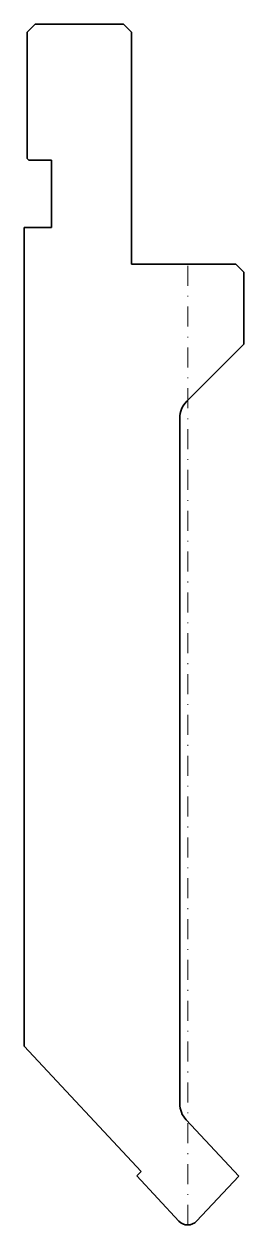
# Model space of a CAD drawing. Header units: millimetres. Extents: x -20 to 7, y 0 to 150.
import ezdxf

# ---------------------------------------------------------------- set-up
doc = ezdxf.new("R2010")
doc.units = ezdxf.units.MM
doc.header["$LTSCALE"] = 5
doc.linetypes.add('AUSGEZOGEN', pattern=[0])
doc.linetypes.add('DASHDOT', pattern=[1, 0.5, -0.25, 0, -0.25])
doc.layers.add('2', color=7, linetype='Continuous')
doc.layers.add('5', color=3, linetype='Continuous', true_color=0x00ff00)

msp = doc.modelspace()

# ---------------------------------------------------------------- linework, layer by layer
at = {"layer": '2', "color": 7, "linetype": 'AUSGEZOGEN', "lineweight": 35}
for p, q in [((-20, 149), (-19, 150)), ((-20, 133.2), (-20, 149)), ((-19, 150), (-8, 150)), ((-8, 150), (-7, 149)), ((-7, 149), (-7, 120)), ((-19.8, 133), (-20, 133.2)), ((-17, 133), (-19.8, 133)), ((-17, 124.6), (-17, 133)), ((-20.4, 124.6), (-17, 124.6)), ((-20.4, 123.6), (-20.4, 124.6)), ((-20.4, 22.33), (-20.4, 123.6)), ((-7, 120), (6, 120)), ((6, 120), (7, 119)), ((7, 119), (7, 110)), ((7, 110), (-0.12, 102.88)), ((-1, 100.76), (-1, 15.17)), ((-5.79, 6.66), (-20.4, 22.33)), ((-0.19, 13.12), (6.35, 6.11)), ((-6.36, 6.12), (-5.79, 6.66)), ((-1.1, 0.48), (-6.36, 6.12)), ((6.35, 6.11), (1.1, 0.48))]:
    msp.add_line(p, q, dxfattribs=at)
for centre, radius, start, end in [((2, 100.76), 3, 135, 180), ((2, 15.17), 3, 180, 223), ((0, 1.5), 1.5, 223, 317)]:
    msp.add_arc(centre, radius, start, end, dxfattribs=at)
at = {"layer": '5', "color": 3, "linetype": 'DASHDOT', "lineweight": 18, "true_color": 0x00ff00}
msp.add_line((0, 0), (0, 120), dxfattribs=at)

doc.saveas('drawing.dxf')
